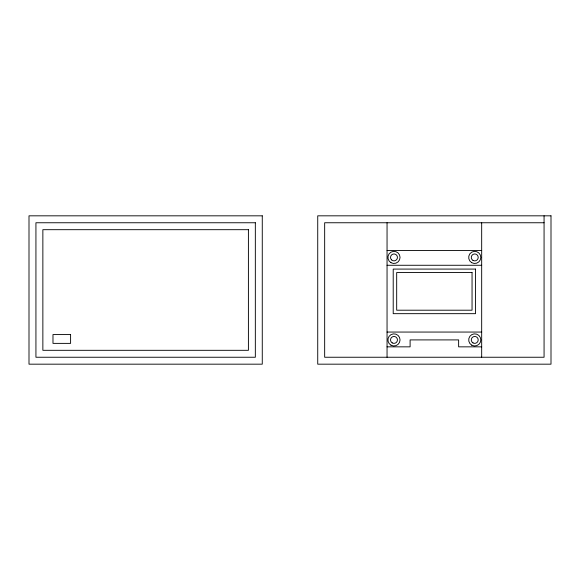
<?xml version="1.0" encoding="UTF-8"?>
<svg xmlns="http://www.w3.org/2000/svg" width="580" height="580" viewBox="0 0 580 580"><rect width="100%" height="100%" fill="white"/><g stroke="black" fill="none" stroke-linecap="round" stroke-linejoin="round"><path stroke-width="0.87" d="M544.069 222.756L324.662 222.756L324.662 357.244L544.069 357.244L544.069 215.825M387.048 250.487L481.675 250.487M387.048 265.27L481.675 265.27M387.048 332.057L481.675 332.057M387.048 346.847L410.103 346.847L410.103 339.909L458.628 339.909L458.628 346.847L481.675 346.847M481.675 222.756L481.675 357.244M387.048 222.756L387.048 357.244M262.269 215.825L29 215.825L29 364.175L262.269 364.175L262.269 215.825M551 215.825L317.731 215.825L317.731 364.175L551 364.175L551 215.825M255.338 222.756L35.931 222.756L35.931 357.244L255.338 357.244L255.338 222.756M248.407 229.687L42.862 229.687L42.862 350.313L248.407 350.313L248.407 229.687M475.513 269.084L393.211 269.084L393.211 313.671L475.513 313.671L475.513 269.084M472.048 272.549L396.684 272.549L396.684 310.206L472.048 310.206L472.048 272.549M70.593 334.573L52.983 334.573L52.983 343.382L70.593 343.382L70.593 334.573M392.254 342.911A3.466 3.466 0 0 0 397.452 339.909A3.466 3.466 0 0 0 392.254 336.907A3.466 3.466 0 0 0 392.254 342.911M473.012 342.911A3.466 3.466 0 0 0 478.21 339.909A3.466 3.466 0 0 0 473.012 336.907A3.466 3.466 0 0 0 473.012 342.911M473.012 260.42A3.466 3.466 0 0 0 478.21 257.418A3.466 3.466 0 0 0 473.012 254.417A3.466 3.466 0 0 0 473.012 260.42M471.714 345.165A6.068 6.068 0 0 0 480.813 339.909A6.068 6.068 0 0 0 471.714 334.66A6.068 6.068 0 0 0 471.714 345.165M390.949 262.675A6.068 6.068 0 0 0 400.048 257.418A6.068 6.068 0 0 0 390.949 252.162A6.068 6.068 0 0 0 390.949 262.675M471.714 262.675A6.068 6.068 0 0 0 480.813 257.418A6.068 6.068 0 0 0 471.714 252.162A6.068 6.068 0 0 0 471.714 262.675M390.949 345.165A6.068 6.068 0 0 0 400.048 339.909A6.068 6.068 0 0 0 390.949 334.66A6.068 6.068 0 0 0 390.949 345.165M391.536 259.869A3.466 3.466 0 0 0 397.329 258.317A3.466 3.466 0 0 0 393.088 254.069A3.466 3.466 0 0 0 391.536 259.869"/></g></svg>
